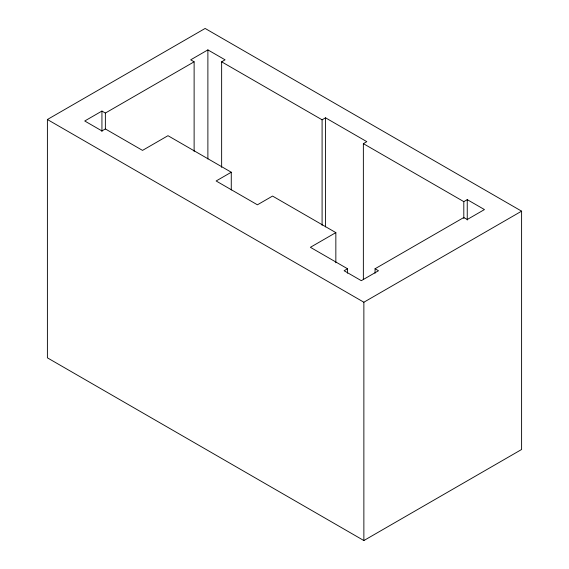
<?xml version="1.0" encoding="UTF-8"?>
<svg xmlns="http://www.w3.org/2000/svg" width="569" height="569" viewBox="0 0 569 569"><rect width="100%" height="100%" fill="white"/><g stroke="black" fill="none" stroke-linecap="round" stroke-linejoin="round"><path stroke-width="0.85" d="M47.398 119.511L205.132 28.45L521.602 211.163L521.602 449.489L363.868 540.55L47.398 357.837L47.398 119.511L363.868 302.224L521.602 211.163M194.121 151.382L194.121 61.815L105.372 113.053L101.936 111.069L84.731 120.998L101.936 130.927L105.372 128.943L142.527 150.394L167.976 135.692L231.27 172.236L231.27 189.975M221.64 167.343L221.64 61.815L225.082 59.83L207.884 49.901L190.686 59.83L194.121 61.815M231.27 172.236L216.135 180.978L257.416 204.804L272.551 196.07L335.845 232.614L335.845 262.764M221.64 61.815L322.09 119.803L325.525 117.819L366.806 141.653L363.363 143.637L363.363 279.315M335.845 232.614L310.389 247.309L347.538 268.753L347.538 273.191M347.538 268.753L344.103 270.744L361.301 280.673L378.499 270.744L375.063 268.753L375.063 273.191M363.363 143.637L463.806 201.632L467.249 199.641L484.447 209.57L467.249 219.506L463.806 217.514L375.063 268.753M467.249 199.641L467.249 220.039M463.806 201.632L463.806 218.475M363.868 302.224L363.868 540.55M325.525 117.819L325.525 226.896M322.09 119.803L322.09 225.331M207.884 49.901L207.884 158.971M105.372 113.053L105.372 129.014M101.936 111.069L101.936 131.46"/></g></svg>
